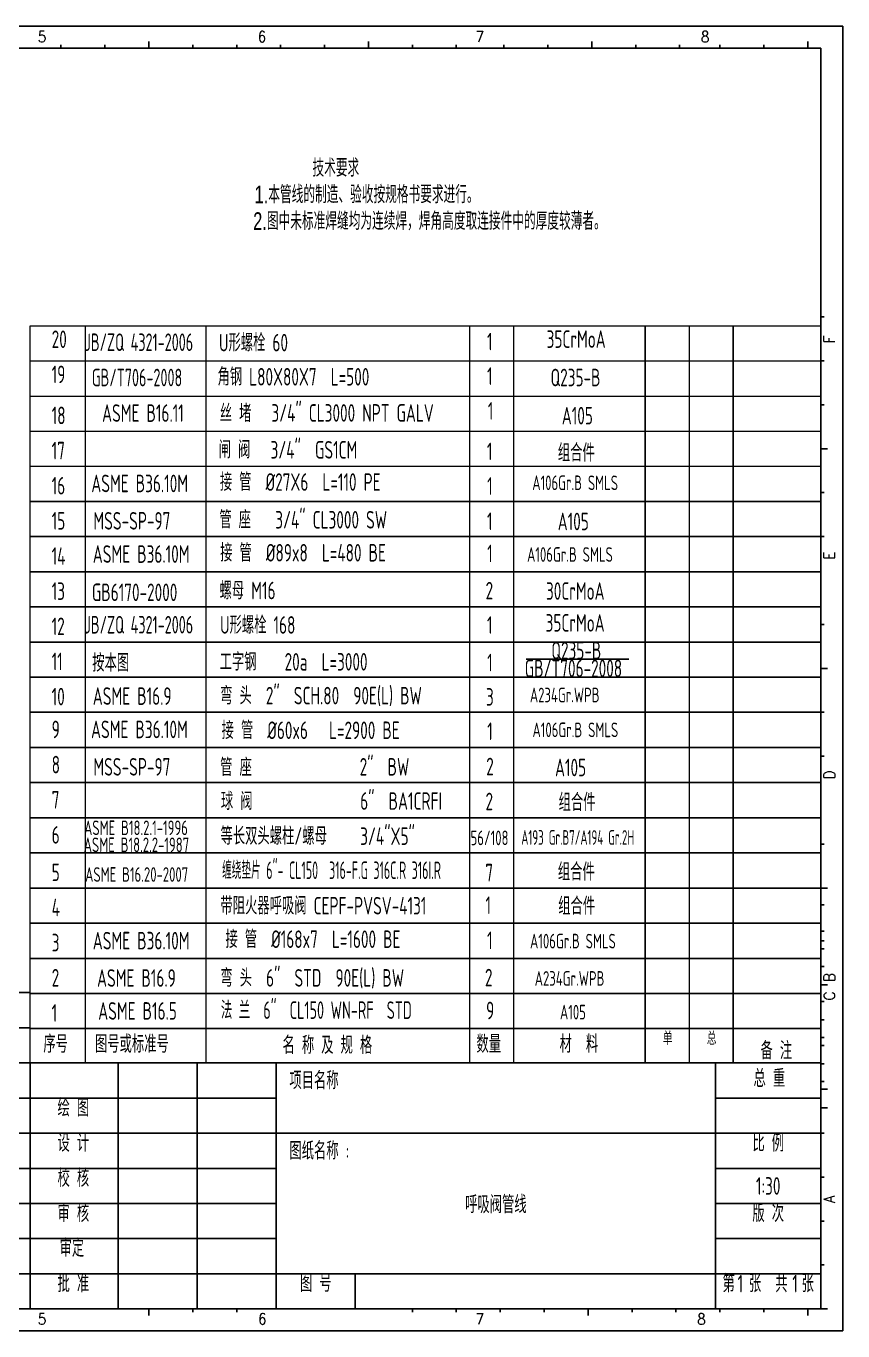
# Model space of a CAD drawing. Header units: inches. Extents: x 8294 to 133647, y -51812 to 12235.
# Drawn here: x 128069 to 133647, y -51812 to -42902 of the extents above; entities that cross this region are included whole.
import ezdxf
from ezdxf.enums import TextEntityAlignment as Align

# ---------------------------------------------------------------- set-up
doc = ezdxf.new("R2010")
doc.units = ezdxf.units.IN
doc.header["$LTSCALE"] = 300
for name, color, linetype in [('09图框与明细表层', 4, 'Continuous'), ('2细线层', 4, 'Continuous'), ('7标注层', 4, 'Continuous'), ('BORDER', 7, 'Continuous'), ('DATA', 4, 'Continuous'), ('图框层', 7, 'Continuous')]:
    doc.layers.add(name, color=color, linetype=linetype)
doc.layers.add('ST_GL_TEXT_ENG', color=3, linetype='Continuous', lineweight=13)
doc.layers.add('文字', color=4, linetype='Continuous', lineweight=13)
doc.styles.add('JEREH', font='isocp.shx', dxfattribs={"width": 0.7, "bigfont": 'hzfs.shx'})
doc.styles.add('ROMANC', font='romanc.shx', dxfattribs={"width": 0.75})
doc.styles.add('VCDHZ', font='vcadtxt3.shx', dxfattribs={"width": 0.7, "height": 3, "bigfont": 'vcadhz.shx'})

msp = doc.modelspace()

# ---------------------------------------------------------------- linework, layer by layer
at = {"layer": '09图框与明细表层'}
for p, q in [((128096.8, -49981.7), (129776.8, -49981.7)), ((128696.8, -51661.7), (128696.8, -49981.7)), ((129236.8, -51661.7), (129236.8, -49981.7)), ((129776.8, -51661.7), (129776.8, -49981.7)), ((129776.8, -49981.7), (132776.8, -49981.7)), ((132776.8, -51661.7), (132776.8, -49981.7)), ((132776.8, -49981.7), (133496.8, -49981.7)), ((128096.8, -50221.7), (129776.8, -50221.7)), ((132776.8, -50221.7), (133496.8, -50221.7)), ((128096.8, -50461.7), (129776.8, -50461.7)), ((129776.8, -50461.7), (132776.8, -50461.7)), ((132776.8, -50461.7), (133496.8, -50461.7)), ((128096.8, -50701.7), (129776.8, -50701.7)), ((132776.8, -50701.7), (133496.8, -50701.7)), ((128096.8, -50941.7), (129776.8, -50941.7)), ((132776.8, -50941.7), (133496.8, -50941.7)), ((128096.8, -51181.7), (129776.8, -51181.7)), ((132776.8, -51181.7), (133496.8, -51181.7)), ((128096.8, -51421.7), (129776.8, -51421.7)), ((129776.8, -51421.7), (133496.8, -51421.7)), ((130316.8, -51661.7), (130316.8, -51421.7))]:
    msp.add_line(p, q, dxfattribs=at)
at = {"layer": '2细线层'}
for p, q in [((133646.8, -42901.7), (121031.8, -42901.7)), ((133646.8, -42901.7), (133646.8, -51811.7)), ((128306.8, -43051.7), (128306.8, -43029.2)), ((128606.8, -43051.7), (128606.8, -43029.2)), ((128906.8, -43051.7), (128906.8, -43006.7)), ((129206.8, -43051.7), (129206.8, -43029.2)), ((129506.8, -43051.7), (129506.8, -43029.2)), ((129806.8, -43051.7), (129806.8, -43029.2)), ((130106.8, -43051.7), (130106.8, -43029.2)), ((130406.8, -43051.7), (130406.8, -43006.7)), ((130706.8, -43051.7), (130706.8, -43029.2)), ((131006.8, -43051.7), (131006.8, -43029.2)), ((131332, -43051.7), (131332, -43029.2)), ((131632, -43051.7), (131632, -43029.2)), ((131932, -43051.7), (131932, -43006.7)), ((132232, -43051.7), (132232, -43029.2)), ((132532, -43051.7), (132532, -43029.2)), ((132806.8, -43051.7), (132806.8, -43029.2)), ((133106.8, -43051.7), (133106.8, -43029.2)), ((133406.8, -43051.7), (133406.8, -43006.7)), ((133496.8, -44887.7), (133519.3, -44887.7)), ((133496.8, -45187.7), (133519.3, -45187.7)), ((133496.8, -45487.7), (133519.3, -45487.7)), ((133496.8, -45787.7), (133541.8, -45787.7)), ((128096.8, -46147.7), (133496.8, -46147.7)), ((128096.8, -46147.7), (133496.8, -46147.7)), ((133496.8, -46087.7), (133519.3, -46087.7)), ((128096.8, -46387.7), (133496.8, -46387.7)), ((128096.8, -46387.7), (133496.8, -46387.7)), ((133496.8, -46387.7), (133519.3, -46387.7)), ((128096.8, -46627.7), (133496.8, -46627.7)), ((128096.8, -46627.7), (133496.8, -46627.7)), ((128096.8, -46627.7), (133496.8, -46627.7)), ((128096.8, -46627.7), (133496.8, -46627.7)), ((128096.8, -46867.7), (133496.8, -46867.7)), ((128096.8, -46867.7), (133496.8, -46867.7)), ((128096.8, -46867.7), (133496.8, -46867.7)), ((128096.8, -46867.7), (133496.8, -46867.7)), ((128096.8, -46867.7), (133496.8, -46867.7)), ((128096.8, -46867.7), (133496.8, -46867.7)), ((133496.8, -46987.7), (133519.3, -46987.7)), ((128096.8, -47107.7), (133496.8, -47107.7)), ((128096.8, -47107.7), (133496.8, -47107.7)), ((133496.8, -47287.7), (133541.8, -47287.7)), ((128096.8, -47347.7), (133496.8, -47347.7)), ((128096.8, -47347.7), (133496.8, -47347.7)), ((128096.8, -47587.7), (133496.8, -47587.7)), ((128096.8, -47587.7), (133496.8, -47587.7)), ((133496.8, -47587.7), (133519.3, -47587.7)), ((128096.8, -47827.7), (133496.8, -47827.7)), ((128096.8, -47827.7), (133496.8, -47827.7)), ((128096.8, -47827.7), (133496.8, -47827.7)), ((128096.8, -47827.7), (133496.8, -47827.7)), ((133496.8, -47887.7), (133519.3, -47887.7)), ((128096.8, -48067.7), (133496.8, -48067.7)), ((128096.8, -48067.7), (133496.8, -48067.7)), ((128096.8, -48067.7), (133496.8, -48067.7)), ((128096.8, -48067.7), (133496.8, -48067.7)), ((128096.8, -48067.7), (133496.8, -48067.7)), ((128096.8, -48067.7), (133496.8, -48067.7)), ((128096.8, -48307.7), (133496.8, -48307.7)), ((128096.8, -48307.7), (133496.8, -48307.7)), ((128096.8, -48547.7), (133496.8, -48547.7)), ((128096.8, -48547.7), (133496.8, -48547.7)), ((133496.8, -48487.7), (133519.3, -48487.7)), ((128096.8, -48787.7), (133496.8, -48787.7)), ((128096.8, -48787.7), (133496.8, -48787.7)), ((133496.8, -48787.7), (133541.8, -48787.7)), ((133496.8, -48903), (133519.3, -48903)), ((128096.8, -49027.7), (133496.8, -49027.7)), ((128096.8, -49027.7), (133496.8, -49027.7)), ((128096.8, -49027.7), (133496.8, -49027.7)), ((128096.8, -49027.7), (133496.8, -49027.7)), ((133496.8, -49083), (133519.3, -49083)), ((133496.8, -49083), (133519.3, -49083)), ((133496.8, -49083), (133519.3, -49083)), ((133496.8, -49147.7), (133519.3, -49147.7)), ((128096.8, -49267.7), (133496.8, -49267.7)), ((128096.8, -49267.7), (133496.8, -49267.7)), ((133496.8, -49203), (133519.3, -49203)), ((133496.8, -49203), (133519.3, -49203)), ((133496.8, -49323), (133519.3, -49323)), ((133496.8, -49447.7), (133541.8, -49447.7)), ((128096.8, -49507.7), (133496.8, -49507.7)), ((128096.8, -49507.7), (133496.8, -49507.7)), ((133496.8, -49561.7), (133519.3, -49561.7)), ((133496.8, -49687.7), (133519.3, -49687.7)), ((133496.8, -49809), (133519.3, -49809)), ((133496.8, -49861.7), (133519.3, -49861.7)), ((128096.8, -49981.7), (128096.8, -51661.7)), ((133496.8, -49987.7), (133519.3, -49987.7)), ((133496.8, -50109), (133519.3, -50109)), ((133496.8, -50161.7), (133541.8, -50161.7)), ((133496.8, -50287.7), (133541.8, -50287.7)), ((133496.8, -50461.7), (133519.3, -50461.7)), ((133496.8, -50941.7), (133496.8, -50551.7)), ((133496.8, -50551.7), (133496.8, -51661.7)), ((133496.8, -50761.7), (133519.3, -50761.7)), ((133496.8, -51061.7), (133519.3, -51061.7)), ((133496.8, -51361.7), (133519.3, -51361.7)), ((128906.8, -51661.7), (128906.8, -51706.7)), ((128906.8, -51706.7), (128906.8, -51661.7)), ((129206.8, -51661.7), (129206.8, -51684.2)), ((129506.8, -51684.2), (129506.8, -51661.7)), ((130706.8, -51661.7), (130706.8, -51684.2)), ((131006.8, -51661.7), (131006.8, -51684.2)), ((131306.8, -51661.7), (131306.8, -51684.2)), ((131606.8, -51661.7), (131606.8, -51684.2)), ((131906.8, -51661.7), (131906.8, -51706.7)), ((132206.8, -51661.7), (132206.8, -51684.2)), ((132506.8, -51661.7), (132506.8, -51684.2)), ((132806.8, -51661.7), (132806.8, -51684.2)), ((133106.8, -51661.7), (133106.8, -51684.2)), ((133406.8, -51661.7), (133406.8, -51684.2)), ((133406.8, -51661.7), (133406.8, -51706.7)), ((133496.8, -51661.7), (133541.8, -51661.7)), ((121031.8, -51811.7), (133646.8, -51811.7)), ((133646.8, -51811.7), (133496.8, -51811.7))]:
    msp.add_line(p, q, dxfattribs=at)
at = {"layer": '7标注层'}
for p, q in [((132296.8, -49981.7), (132296.8, -44947.7)), ((132896.8, -49981.7), (132896.8, -44947.7)), ((131483.7, -47224.6), (132184.3, -47224.6)), ((128096.8, -49501.7), (122696.8, -49501.7)), ((128096.8, -49741.7), (122696.8, -49741.7)), ((128096.8, -49981.7), (122696.8, -49981.7)), ((128096.8, -50221.7), (122696.8, -50221.7)), ((128096.8, -50461.7), (122696.8, -50461.7)), ((128096.8, -50701.7), (122696.8, -50701.7)), ((128096.8, -50941.7), (122696.8, -50941.7)), ((128096.8, -51181.7), (122696.8, -51181.7)), ((128096.8, -51421.7), (122696.8, -51421.7))]:
    msp.add_line(p, q, dxfattribs=at)
at = {"layer": 'BORDER'}
msp.add_line((133496.8, -49801.9), (133496.8, -50011.9), dxfattribs=at)
at = {"layer": 'DATA'}
for p, q in [((128096.8, -46387.7), (133496.8, -46387.7)), ((128096.8, -47587.7), (133496.8, -47587.7)), ((128096.8, -48787.7), (133496.8, -48787.7)), ((128096.8, -49747.7), (133496.8, -49747.7))]:
    msp.add_line(p, q, dxfattribs=at)
at = {"layer": '图框层'}
for p, q in [((133496.8, -43051.7), (121406.8, -43051.7)), ((133496.8, -43051.7), (133496.8, -51661.7)), ((121406.8, -51661.7), (133496.8, -51661.7))]:
    msp.add_line(p, q, dxfattribs=at)
at = {"layer": '文字'}
for p, q in [((128096.8, -44947.7), (133496.8, -44947.7)), ((128471.8, -44947.7), (128471.8, -49981.7)), ((129296.8, -44947.7), (129296.8, -49981.7)), ((131096.8, -44947.7), (131096.8, -49981.7)), ((131396.8, -44947.7), (131396.8, -49981.7)), ((132596.8, -44947.7), (132596.8, -49981.7)), ((128096.8, -45187.7), (133496.8, -45187.7)), ((128096.8, -45427.7), (133496.8, -45427.7)), ((128096.8, -45667.7), (133496.8, -45667.7)), ((128096.8, -45907.7), (133496.8, -45907.7)), ((128096.8, -46147.7), (133496.8, -46147.7)), ((128096.8, -46147.7), (133496.8, -46147.7)), ((128096.8, -46147.7), (133496.8, -46147.7)), ((128096.8, -46387.7), (133496.8, -46387.7)), ((128096.8, -46387.7), (133496.8, -46387.7)), ((128096.8, -46387.7), (133496.8, -46387.7)), ((128096.8, -46387.7), (133496.8, -46387.7)), ((128096.8, -46387.7), (133496.8, -46387.7)), ((128096.8, -46387.7), (133496.8, -46387.7)), ((128096.8, -46387.7), (133496.8, -46387.7)), ((128096.8, -46627.7), (133496.8, -46627.7)), ((128096.8, -46627.7), (133496.8, -46627.7)), ((128096.8, -46627.7), (133496.8, -46627.7)), ((128096.8, -46627.7), (133496.8, -46627.7)), ((128096.8, -46627.7), (133496.8, -46627.7)), ((128096.8, -46627.7), (133496.8, -46627.7)), ((128096.8, -46867.7), (133496.8, -46867.7)), ((128096.8, -46867.7), (133496.8, -46867.7)), ((128096.8, -46867.7), (133496.8, -46867.7)), ((128096.8, -46867.7), (133496.8, -46867.7)), ((128096.8, -46867.7), (133496.8, -46867.7)), ((128096.8, -46867.7), (133496.8, -46867.7)), ((128096.8, -46867.7), (133496.8, -46867.7)), ((128096.8, -46867.7), (133496.8, -46867.7)), ((128096.8, -46867.7), (133496.8, -46867.7)), ((128096.8, -47107.7), (133496.8, -47107.7)), ((128096.8, -47107.7), (133496.8, -47107.7)), ((128096.8, -47107.7), (133496.8, -47107.7)), ((128096.8, -47347.7), (133496.8, -47347.7)), ((128096.8, -47347.7), (133496.8, -47347.7)), ((128096.8, -47347.7), (133496.8, -47347.7)), ((128096.8, -47587.7), (133496.8, -47587.7)), ((128096.8, -47587.7), (133496.8, -47587.7)), ((128096.8, -47587.7), (133496.8, -47587.7)), ((128096.8, -47587.7), (133496.8, -47587.7)), ((128096.8, -47587.7), (133496.8, -47587.7)), ((128096.8, -47587.7), (133496.8, -47587.7)), ((128096.8, -47587.7), (133496.8, -47587.7)), ((128096.8, -47827.7), (133496.8, -47827.7)), ((128096.8, -47827.7), (133496.8, -47827.7)), ((128096.8, -47827.7), (133496.8, -47827.7)), ((128096.8, -47827.7), (133496.8, -47827.7)), ((128096.8, -47827.7), (133496.8, -47827.7)), ((128096.8, -47827.7), (133496.8, -47827.7)), ((128096.8, -48067.7), (133496.8, -48067.7)), ((128096.8, -48067.7), (133496.8, -48067.7)), ((128096.8, -48067.7), (133496.8, -48067.7)), ((128096.8, -48067.7), (133496.8, -48067.7)), ((128096.8, -48067.7), (133496.8, -48067.7)), ((128096.8, -48067.7), (133496.8, -48067.7)), ((128096.8, -48067.7), (133496.8, -48067.7)), ((128096.8, -48067.7), (133496.8, -48067.7)), ((128096.8, -48067.7), (133496.8, -48067.7)), ((128096.8, -48307.7), (133496.8, -48307.7)), ((128096.8, -48307.7), (133496.8, -48307.7)), ((128096.8, -48307.7), (133496.8, -48307.7)), ((128096.8, -48547.7), (133496.8, -48547.7)), ((128096.8, -48547.7), (133496.8, -48547.7)), ((128096.8, -48547.7), (133496.8, -48547.7)), ((128096.8, -48787.7), (133496.8, -48787.7)), ((128096.8, -48787.7), (133496.8, -48787.7)), ((128096.8, -48787.7), (133496.8, -48787.7)), ((128096.8, -48787.7), (133496.8, -48787.7)), ((128096.8, -48787.7), (133496.8, -48787.7)), ((128096.8, -48787.7), (133496.8, -48787.7)), ((128096.8, -48787.7), (133496.8, -48787.7)), ((128096.8, -49027.7), (133496.8, -49027.7)), ((128096.8, -49027.7), (133496.8, -49027.7)), ((128096.8, -49027.7), (133496.8, -49027.7)), ((128096.8, -49027.7), (133496.8, -49027.7)), ((128096.8, -49027.7), (133496.8, -49027.7)), ((128096.8, -49027.7), (133496.8, -49027.7)), ((128096.8, -49267.7), (133496.8, -49267.7)), ((128096.8, -49267.7), (133496.8, -49267.7)), ((128096.8, -49267.7), (133496.8, -49267.7)), ((128096.8, -49507.7), (133496.8, -49507.7)), ((128096.8, -49507.7), (133496.8, -49507.7)), ((128096.8, -49507.7), (133496.8, -49507.7)), ((128096.8, -49747.7), (133496.8, -49747.7)), ((128096.8, -49747.7), (133496.8, -49747.7)), ((128096.8, -49747.7), (133496.8, -49747.7)), ((128096.8, -49747.7), (133496.8, -49747.7))]:
    msp.add_line(p, q, dxfattribs=at)
for points in [[(128096.8, -49027.7), (128096.8, -44947.7)], [(128096.8, -48787.7), (128096.8, -48547.7)], [(128096.8, -48787.7), (128096.8, -48547.7)], [(128096.8, -49027.7), (128096.8, -48787.7)], [(128096.8, -49027.7), (128096.8, -48787.7)], [(128096.8, -49267.7), (128096.8, -49027.7)], [(128096.8, -49267.7), (128096.8, -49027.7)], [(128096.8, -49507.7), (128096.8, -49267.7)], [(128096.8, -49981.7), (128096.8, -49507.7)], [(128096.8, -49981.7), (128096.8, -49747.7)]]:
    msp.add_lwpolyline(points, dxfattribs=at)

# ---------------------------------------------------------------- texts
at = {"layer": '2细线层', "style": 'ROMANC', "width": 0.9}
for s, p in [('5', (128149, -43011.7)), ('6', (129650.5, -43011.7)), ('7', (131138.6, -43011.7)), ('8', (132677.2, -43011.7)), ('5', (128149, -51768.4)), ('6', (129653.3, -51767)), ('7', (131138.6, -51768.4)), ('8', (132652, -51768.4))]:
    msp.add_text(s, height=75, dxfattribs=at).set_placement(p)
for s, p in [('F', (133592.1, -45067)), ('E', (133592.1, -46544.6)), ('D', (133592.1, -48044.4)), ('B', (133592.1, -49428.4)), ('C', (133592.1, -49554.6)), ('A', (133592.1, -50937.8))]:
    msp.add_text(s, height=75, rotation=90, dxfattribs=at).set_placement(p)
at = {"layer": 'ST_GL_TEXT_ENG', "style": 'VCDHZ', "width": 0.7}
for s, p in [('技术要求', (130024.3, -43929.8)), ('1.本管线的制造、验收按规格书要求进行。', (129629.1, -44111.4)), ('2.图中未标准焊缝均为连续焊，焊角高度取连接件中的厚度较薄者。', (129619.5, -44293.2))]:
    msp.add_text(s, height=120, dxfattribs=at).set_placement(p)
at = {"layer": '文字', "style": 'JEREH'}
for s, height, width, p in [('20', 120, 0.7, (128243.5, -45100.2)), ('U形螺栓 60', 120, 0.7, (129385.9, -45123.2)), ('35CrMoA', 120, 0.7, (131623.5, -45099.3)), ('JB/ZQ 4321-2006', 120, 0.65, (128468.8, -45120.5)), ('1', 120, 0.7, (131216.4, -45115.9)), ('19', 120, 0.7, (128243.5, -45340.2)), ('GB/T706-2008', 120, 0.65, (128518, -45361.5)), ('角钢 L80X80X7  L=500', 120, 0.7, (129376.1, -45356.5)), ('1', 120, 0.7, (131216.5, -45352.5)), ('Q235-B', 120, 0.7, (131650.1, -45361.5)), ('18', 120, 0.7, (128243.5, -45620.4)), ('ASME B16.11', 120, 0.7, (128587.8, -45604.3)), ('丝 堵 ', 120, 0.7, (129390.9, -45605)), ('3/4" CL3000 NPT GALV   ', 120, 0.7, (129744, -45603.3)), ('1', 120, 0.7, (131222, -45589.2)), ('A105', 120, 0.7, (131727.2, -45622)), ('17', 120, 0.7, (128243.5, -45860.4)), ('闸 阀', 120, 0.7, (129383.7, -45854.3)), ('3/4"  GS1CM', 120, 0.7, (129738.2, -45855.1)), ('1', 120, 0.7, (131215.8, -45865.7)), ('组合件', 120, 0.7, (131700.1, -45875.3)), ('ASME B36.10M', 120, 0.7, (128514.3, -46084.8)), ('接 管  %%C27X6  L=110 PE', 120, 0.7, (129392.1, -46075.2)), ('A106Gr.B SMLS', 100, 0.7, (131525.6, -46070.3)), ('16', 120, 0.7, (128243.5, -46100.4)), ('1', 120, 0.7, (131217.2, -46102.2)), ('15', 120, 0.7, (128243.5, -46340.4)), ('MSS-SP-97', 120, 0.7, (128528.1, -46340)), ('管 座', 120, 0.7, (129388.1, -46331.9)), ('3/4" CL3000 SW', 120, 0.7, (129770.3, -46332.9)), ('1', 120, 0.7, (131216.5, -46342.9)), ('A105', 120, 0.7, (131699.3, -46344.5)), ('14', 120, 0.7, (128243.5, -46580.4)), ('ASME B36.10M', 120, 0.7, (128524.3, -46567)), ('接 管  %%C89x8  L=480 BE', 120, 0.7, (129394.3, -46558.1)), ('1', 120, 0.7, (131217.7, -46562.8)), ('A106Gr.B SMLS', 100, 0.7, (131490, -46560)), ('螺母 M16', 120, 0.7, (129390.1, -46816)), ('13', 120, 0.7, (128243.5, -46820.4)), ('GB6170-2000', 120, 0.7, (128518.3, -46828.4)), ('2', 120, 0.7, (131206.6, -46817)), ('30CrMoA', 120, 0.7, (131619.1, -46819.6)), ('12', 120, 0.7, (128243.5, -47060.4)), ('JB/ZQ 4321-2006', 120, 0.65, (128468.8, -47049.5)), ('U形螺栓 168', 120, 0.7, (129393.3, -47051.1)), ('1', 120, 0.7, (131216.3, -47051.4)), ('35CrMoA', 120, 0.7, (131616.5, -47037.1)), ('Q235-B', 120, 0.7, (131655.6, -47225.8)), ('11', 120, 0.7, (128243.5, -47300.4)), ('按本图', 120, 0.7, (128520.7, -47309.7)), ('工字钢    20a  L=3000', 120, 0.7, (129390.1, -47302.8)), ('1', 120, 0.7, (131217.2, -47307.5)), ('GB/T706-2008', 120, 0.7, (131474.7, -47347.7)), ('弯 头  2"  SCH.80  90E(L) BW', 120, 0.7, (129394.1, -47533.7)), ('10', 120, 0.7, (128243.5, -47540.4)), ('ASME B16.9', 120, 0.7, (128524.3, -47536.8)), ('3', 120, 0.7, (131209.3, -47542.6)), ('A234Gr.WPB', 100, 0.7, (131509.3, -47519.4)), ('9', 120, 0.7, (128243.5, -47764.6)), ('ASME B36.10M', 120, 0.7, (128512.3, -47764.4)), ('接 管  %%C60x6   L=2900 BE', 120, 0.7, (129403.9, -47770.3)), ('1', 120, 0.7, (131217.9, -47776.9)), ('A106Gr.B SMLS', 100, 0.7, (131527, -47757.4)), ('8', 120, 0.7, (128243.5, -48004.6)), ('MSS-SP-97', 120, 0.7, (128528.1, -48020)), ('管 座', 120, 0.7, (129394.2, -48023.2)), ('2"  BW', 120, 0.7, (130346.7, -48019.8)), ('2', 120, 0.7, (131211, -48017.8)), ('A105', 120, 0.7, (131681, -48024.5)), ('6"  BA1CRFI', 120, 0.7, (130350.5, -48253.5)), ('7', 120, 0.7, (128243.5, -48244.6)), ('球 阀', 120, 0.7, (129398.9, -48254.6)), ('2', 120, 0.7, (131206.2, -48256.3)), ('组合件', 120, 0.7, (131705.3, -48262.2)), ('6', 120, 0.7, (128243.5, -48484.6)), ('ASME B18.2.1-1996', 100, 0.7, (128464.6, -48426.5)), ('等长双头螺柱/螺母', 120, 0.7, (129396.6, -48492.3)), ('3/4"X5"', 120, 0.7, (130350.5, -48493.5)), ('ASME B18.2.2-1987', 100, 0.7, (128462, -48542.7)), ('56/108', 100, 0.7, (131104.3, -48495.3)), ('5', 120, 0.7, (128243.5, -48740.4)), ('ASME B16.20-2007', 100, 0.7, (128471.8, -48745.2)), ('缠绕垫片 6"- CL150  316-F.G 316C.R 316I.R', 120, 0.55, (129407.3, -48726.2)), ('7', 120, 0.7, (131205, -48742.2)), ('组合件', 120, 0.7, (131700.1, -48736.9)), ('4', 120, 0.7, (128243.5, -48980.4)), ('带阻火器呼吸阀 CEPF-PVSV-4131', 120, 0.7, (129396.1, -48968.4)), ('1', 120, 0.7, (131206.2, -48964.6)), ('组合件', 120, 0.7, (131702.7, -48970.5)), ('ASME B36.10M', 120, 0.7, (128524.3, -49207)), ('接 管  %%C168x7  L=1600 BE', 120, 0.7, (129430.3, -49197)), ('1', 120, 0.7, (131216.6, -49205)), ('3', 120, 0.7, (128243.5, -49220.4)), ('A106Gr.B SMLS', 100, 0.7, (131510.2, -49200)), ('2', 120, 0.7, (128243.5, -49460.4)), ('ASME B16.9', 120, 0.7, (128553.3, -49462)), ('弯 头  6"  STD  90E(L) BW', 120, 0.7, (129395.5, -49461.2)), ('2', 120, 0.7, (131202.2, -49459)), ('A234Gr.WPB', 100, 0.7, (131542.2, -49455)), ('法 兰  6"  CL150 WN-RF  STD  ', 120, 0.65, (129398.8, -49681.3)), ('1', 120, 0.7, (128243.5, -49700.4)), ('ASME B16.5', 120, 0.7, (128561.2, -49686.8)), ('9', 120, 0.7, (131210.1, -49683.7)), ('A105', 100, 0.7, (131714.6, -49685)), ('序号', 120, 0.7, (128186.8, -49912.7)), ('图号或标准号', 120, 0.7, (128539.2, -49912.7)), ('名 称 及 规 格', 120, 0.7, (129820.2, -49920.4)), ('数量', 120, 0.7, (131144.4, -49912.7)), ('材  料', 120, 0.7, (131711.8, -49912.7)), ('单', 90, 0.7, (132417.9, -49859.1)), ('总', 90, 0.7, (132717.9, -49859.1)), ('备 注', 120, 0.7, (133084.3, -49957.7))]:
    msp.add_text(s, height=height, dxfattribs=dict(at, width=width)).set_placement(p)
for s, height, width, p in [('A193 Gr.B7/A194 Gr.2H', 100, 0.6, (131835.9, -48442.1)), ('总 重', 120, 0.7, (133144.5, -50081.1)), ('绘 图', 120, 0.7, (128391.6, -50281.7)), ('设 计', 120, 0.7, (128391.6, -50521.7)), ('比 例', 120, 0.7, (133136.8, -50521.7)), ('校 核', 120, 0.7, (128391.6, -50761.7)), ('1:30', 120, 0.7, (133136.8, -50821.7)), ('呼吸阀管线', 120, 0.7, (131276.8, -50941.7)), ('审 核', 120, 0.7, (128391.6, -51001.7)), ('版 次', 120, 0.7, (133136.8, -51001.7)), ('审定', 120, 0.7, (128381.4, -51239.7)), ('批 准', 120, 0.7, (128391.6, -51481.7)), ('图 号', 120, 0.7, (130046.8, -51481.7)), ('第  张  共  张', 120, 0.7, (133136.8, -51481.7)), (' 1       1  ', 120, 0.7, (133157.5, -51488.6))]:
    msp.add_text(s, height=height, dxfattribs=dict(at, width=width)).set_placement(p, align=Align.MIDDLE)
at = {"layer": '文字', "style": 'JEREH', "width": 0.7}
for s, p in [('项目名称', (129866.8, -50101.7)), ('图纸名称 :', (129866.8, -50581.7))]:
    msp.add_text(s, height=120, dxfattribs=at).set_placement(p, align=Align.MIDDLE_LEFT)

doc.saveas('drawing.dxf')
